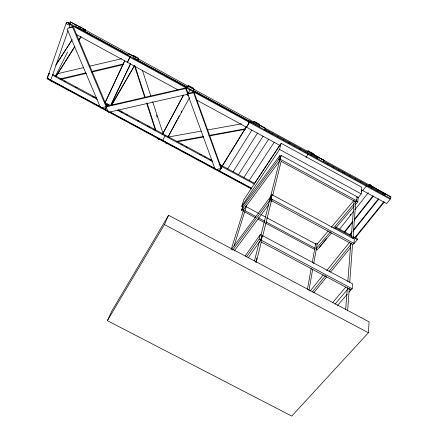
<?xml version="1.0" encoding="UTF-8"?>
<svg xmlns="http://www.w3.org/2000/svg" width="438" height="438" viewBox="0 0 438 438"><rect width="100%" height="100%" fill="white"/><g stroke="black" fill="none" stroke-linecap="round" stroke-linejoin="round"><path stroke-width="0.66" d="M361.569 189.922L386.65 203.588L390.209 199.224L390.236 198.354L69.554 23.362L67.145 22.519L69.877 23.668L70.168 24.271A2.102 0.986 21.1 0 1 67.704 24.577A2.102 0.986 21.1 0 1 66.428 22.699A2.102 0.986 21.1 0 1 69.554 23.362L69.877 23.668M382.724 194.253L382.768 193.388M368.402 332.76L369.075 321.848L168.57 215.255L111.936 310.838L107.381 320.671L291.752 416.1L368.402 332.76L164.458 224.584L168.57 215.255M377.249 191.264L377.304 190.41M371.774 188.274L371.835 187.426M347.624 310.827L349.289 288.352M349.743 282.225L352.524 244.765M352.979 238.639L355.76 201.184M345.681 309.294L347.367 287.52M347.843 281.393L350.805 243.287M351.227 237.839L354.134 200.412M366.36 184.436L366.217 186.134L362.763 190.574M354.024 243.665L357.288 239.657L357.37 238.759L353.066 236.438M260.966 241.847L351.112 289.978L352.152 288.762L352.606 283.802L262.482 235.617L261.568 236.909L260.539 240.867M355.607 204.458L357.802 201.863L358.196 197.79L361.235 193.897L361.843 187.261L281.185 143.286L243.747 199.87L241.732 206.336L242.931 206.977M360.797 182.285L360.879 181.441M353.942 243.391L354.353 239.137L271.971 194.702L271.117 195.95L270.076 199.909L352.979 244.574L353.942 243.391L270.941 198.655L271.971 194.702M281.185 161.398L355.776 201.929L356.669 200.785L357.069 196.717L281.191 155.441L280.391 156.634L279.723 159.158M355.53 202.088L356.406 201.047L356.543 199.717M355.3 179.29L355.388 178.447M349.798 176.284L349.896 175.446M344.284 173.278L344.394 172.446M338.771 170.267L338.886 169.44M333.247 167.256L333.373 166.435M327.717 164.239L327.854 163.418M308.921 290.498L312.633 269.649M313.712 263.599L317.183 244.097L328.193 231.007M307.427 289.299L311.194 268.461M312.283 262.411L315.688 243.588M316.641 158.195L316.794 157.384M52.631 81.364L51.301 81.682L51.438 80.97M311.095 155.167L311.254 154.362M308.319 153.65L306.014 157.527M305.538 152.134L305.713 151.334M299.981 149.101L300.161 148.307M294.413 146.062L294.604 145.274M256.263 262.274L261.327 241.738M262.636 236.438L271.461 200.659M272.764 195.364L281.218 161.047M84.693 31.147L85.574 29.28L83.587 29.324M254.473 260.988L259.46 241.075M260.955 235.102L279.564 160.779M288.839 143.023L289.036 142.235M248.209 257.807L260.84 239.991L262.044 235.381L260.342 234.467L245.066 256.148M260.714 241.031L261.283 240.232L262.482 235.617M255.699 262.34L256.876 257.807M232.677 250.142L270.81 198.945L271.845 194.992L231.521 249.277M246.523 256.909L259.126 239.077L260.342 234.467M279.663 160.023L281.191 155.441M281.114 156.486L279.707 155.66L278.699 159.443L241.946 209.249L243.298 210.032L280.117 160.275L280.616 158.381M283.26 139.974L283.468 139.196M241.732 206.336L279.532 149.407L281.185 143.286M277.67 136.93L277.889 136.152M272.08 133.875L272.305 133.103M243.298 210.032L243.643 208.899M243.413 211.264L241.601 210.295L242.844 207.524M241.601 210.295L243.167 205.296L279.707 155.66M266.479 130.82L266.715 130.053M369.513 185.821L369.918 184.524L370.592 185.701M234.089 245.849L246.463 206.063M231.248 249.282L243.933 208.882M255.261 124.699L255.518 123.943M47.49 77.575L66.242 22.896M67.967 30.693L51.186 79.081A2.004 1.051 20.1 0 1 48.383 79.037A2.004 1.051 20.1 0 1 47.983 77.208M70.31 21.9L85.569 29.899L70.31 21.9L68.974 23.964L70.091 24.572L69.078 27.495L73.173 26.428L106.626 106.045L106.133 106.752L100.641 107.94L67.184 29.143M249.375 122.388L249.906 120.883L259.438 126.084M105.246 110.19L105.481 109.538M355.634 238.277L356.543 235.737M133.218 55.916L133.409 55.402L138.698 58.287L137.773 60.115L133.294 58.145L134.055 56.699L138.561 58.829L138.096 59.71M222.46 165.964L219.454 171.143M220.993 168.592L221.294 167.798L193.99 92.084L188.039 93.365L187.667 94.077L215.255 169.61L220.993 168.592L193.629 92.796L193.99 92.084M368.807 186.194L369.256 185.017L369.918 184.524L370.8 186.183M369.196 186.418L369.918 184.524M100.302 106.932L47.036 78.227L49.051 73.36M48.607 75.122L49.346 73.294M313.071 154.099L313.28 153.601L308.182 150.814L307.618 151.367L259.039 124.852L259.52 124.25L254.363 121.436L253.887 122.038L193.432 89.034L193.804 88.372L188.575 85.514L188.209 86.187L138.419 59.004M307.377 152.681L308.182 150.814M124.688 60.696L105.038 102.602L110.562 105.585L130.42 63.817M105.339 102.306L124.688 61.046M105.087 109.511L107.803 104.091L106.867 106.116M127.37 62.3L130.272 56.497L127.513 62.382M108.432 111.307L105.229 109.588L106.719 106.429M107.107 105.936L107.94 104.167L107.452 104.874M129.955 57.559L130.415 56.573L129.944 57.23M259.285 124.742L259.52 124.25M110.852 105.284L130.699 63.548M254.363 121.436L253.345 123.182M55.33 76.3L67.605 51.952M193.24 90.852L193.601 90.146L192.944 91.345M76.135 25.081L75.385 26.543L84.873 31.235M78.26 28.82L78.725 27.917L128.022 54.821M80.236 26.986L79.957 27.528L80.044 27.145L81.233 27.791M390.209 199.224L186.024 87.819L106.609 106.177L106.122 106.883L108.482 112.309L187.809 94.241L188.181 93.529L186.024 87.819L70.091 24.572M190.393 89.303L188.039 93.365M165.465 135.211L162.607 140.505M127.535 55.002L128.296 53.556L136.218 57.548M129.911 57.537L130.415 56.573M187.546 87.748L187.918 87.047M168.011 137.05L176.963 120.116M177.604 118.906L179.202 115.895M181.118 112.276L181.759 111.066M249.622 121.578L193.311 90.896L194.078 89.462L193.53 88.837L193.804 88.372M187.809 94.241L185.646 88.525L186.024 87.819M162.607 134.083L183.44 95.123M188.575 85.514L187.617 87.786L188.318 86.001M162.624 133.935L183.582 95.095M159.662 139.235L158.392 139.492L158.72 138.895M187.327 94.975L187.847 94.022M168.066 136.87L189.561 97.586M253.465 122.678L253.941 121.813L265.576 128.493L264.798 129.905M259.192 126.845L259.969 125.427M162.399 140.987L162.799 140.428M317.681 158.759L318.47 157.362L324.01 160.385L323.222 161.781M168.241 143.44L166.232 143.806L166.571 143.215L251.538 189.019M384.706 195.332L385.5 193.952L390.964 196.936L390.17 198.315M111.214 105.624L134.231 65.979M137.663 60.066L138.698 58.287M111.679 105.065L134.461 65.82M133.136 55.872L133.409 55.402M107.381 320.671L164.458 224.584M222.066 166.007L246.337 126.664M248.839 122.618L249.906 120.883M246.331 126.993L219.318 171.072M248.987 122.695L249.644 121.633M246.419 127.173L249.78 121.709L246.561 127.25M227.722 168.8L251.927 130.042M55.73 76.53L74.646 46.581M78.648 40.247L80.827 36.792M84.468 31.032L85.574 29.28M56.015 76.568L74.953 46.57M78.96 40.225L81.145 36.765M233.109 171.707L257.511 133.086M56.573 64.008L72.171 39.513M238.491 174.614L263.09 136.125M243.862 177.51L268.658 139.164M55.697 65.153L62.311 55.002M62.377 54.898L71.509 40.871M249.233 180.412L274.226 142.197M279.783 145.224L254.598 183.303L219.92 164.595M270.076 199.909L270.941 198.655M127.392 54.925L127.863 54.274M234.177 250.947L268.773 204.65M270.81 201.923L272.365 199.838L270.81 198.945M361.164 191.871L362.423 190.256M319.154 247.875L326.294 238.721M349.995 215.239L350.833 214.166M339.62 229.184L353.537 211.477M354.807 209.868L368.303 192.693M344.323 231.976L352.782 221.321M354.046 219.723L373.077 195.737M344.887 232.025L352.951 221.869M354.227 220.265L373.329 196.202M357.069 196.717L356.811 197.045L358.196 197.79M349.568 234.806L352.125 231.625M353.4 230.032L378.509 198.699M350.148 234.861L351.856 232.731M353.137 231.133L378.777 199.17M310.016 291.259L323.249 274.883M326.666 270.657L349.289 242.663M354.807 237.637L383.94 201.661M355.399 237.697L384.219 202.137M312.245 292.015L325.587 275.568M329.031 271.325L351.418 243.742M313.805 292.704L326.721 276.838M330.591 272.08L350.827 247.218M331.276 227.344L353.729 200.648M316.033 248.861L330.515 231.713M333.586 228.072L354.211 203.648M331.457 232.989L316.97 250.109L316.083 249.6M334.971 228.839L354.293 206.013M332.617 302.674L345.757 287.131M230.53 177.697L230.979 177.171M230.596 177.735L231.045 177.204M334.955 304.202L347.723 289.179M337.539 305.543L347.241 294.183M349.009 292.119L350.772 290.055L348.686 288.943M47.036 78.227L47.622 77.564M67.545 28.355L72.599 27.036L73.173 26.428M313.28 153.601L312.88 153.99L324.01 160.385M59.935 78.966L85.81 72.85M91.777 71.438L123.62 63.915M61.276 79.322L86.56 73.338M91.887 72.078L123.155 64.676M57.717 73.644L83.702 67.578M89.697 66.176L121.676 58.708M106.122 106.883L185.646 88.525M187.667 94.077L193.629 92.796M176.952 141.846L203.763 136.935M209.797 135.829L245.318 129.325M176.514 141.397L203.429 136.475M208.811 135.49L245.822 128.723M168.395 137.023L201.223 131.104M207.256 130.02L241.426 123.861M69.248 23.685L70.085 23.98M69.062 23.882L70.168 24.271L69.111 23.827M259.126 239.077L260.84 239.991M261.283 240.232L352.152 288.762M166.571 143.215L47.359 78.999L47.49 78.282L100.34 106.763M242.323 209.216L243.495 209.846M244.672 210.475L255.852 216.471M258.256 217.763L264.864 221.305M266.063 221.946L315.316 248.362M244.618 211.91L255.464 217.73M257.873 219.022L264.503 222.575M265.707 223.221L314.517 249.386M245.789 206.473L258.935 213.53M260.73 214.494L265.516 217.062M266.709 217.702L315.743 244.021A0.788 0.602 11.3 0 0 315.886 244.19M52.631 74.323L96.699 98.101M118.359 109.79L212.101 160.374M335.524 226.972L351.314 235.491M64.364 81.074L65.558 81.72M75.697 87.189L76.891 87.835M92.402 96.201L94.789 97.488M120.001 111.093L122.405 112.391M126.002 114.329L127.201 114.98M137.406 120.483L138.605 121.129M147.606 125.985L150.004 127.283M153.607 129.226L154.806 129.872M181.266 144.151L182.471 144.797M186.084 146.746L187.289 147.398M199.936 154.225L201.141 154.871M204.754 156.82L205.959 157.472M209.572 159.421L210.777 160.073M219.81 164.945L221.617 165.92M52.522 75.232L97.367 99.431M105.744 103.948L108.892 105.646M117.264 110.162L212.414 161.496M220.621 165.925L254.5 184.206M335.415 227.859L351.375 236.471M352.557 237.106L357.288 239.657M102.733 108.055L108.224 111.017M110.031 111.991L113.645 113.935M114.849 114.586L215.135 168.63M216.328 169.276L233.131 178.332M233.657 178.611L251.686 188.329M101.501 107.578L105.229 109.588M109.56 111.92L251.658 188.499M76.628 34.651L177.719 89.741M186.249 94.384L188.406 95.561M196.919 100.198L279.92 145.432M279.532 149.407L361.235 193.897M280.194 159.224L356.669 200.785M193.53 88.837L188.318 85.99L187.612 87.299L135.364 58.829M256.23 123.062L265.576 128.493M309.896 152.358L311.593 153.284M82.415 28.437L84.195 29.406M85.383 30.058L132.544 55.801M312.71 154.149L369.256 185.017M369.814 185.318L374.348 187.792M128.296 53.556L134.055 56.699M188.389 86.357L194.078 89.462M265.039 129.139L317.9 157.987M323.43 161.009L384.953 194.581M193.459 90.535L251.927 122.437M268.445 131.449L269.633 132.101M289.315 142.843L290.504 143.494M342.275 171.745L343.474 172.397M76.3 26.997L127.425 54.898M133.738 58.342L187.617 87.742M390.964 196.936L369.223 184.743L385.5 193.952M307.635 151.121L318.47 157.362M356.406 201.047L357.802 201.863M278.699 159.443L280.117 160.275M315.765 244.059L315.683 243.906A0.788 0.602 11.3 0 1 316.176 243.216A0.788 0.602 11.3 0 1 317.15 243.61A0.788 0.602 11.3 0 1 316.833 244.366M72.599 27.036L106.133 106.752M50.852 80.488L51.301 81.682M142.29 69.998L150.771 95.922M152.676 101.758L163.062 133.513M156.514 115.09L157.143 117.023M135.063 66.061L145.159 97.143M147.053 102.974L155.884 130.174M134.439 65.7L144.737 97.417M146.626 103.242L155.452 130.431M157.976 138.2L158.392 139.492M165.674 141.956L166.232 143.806M246.359 205.575A0.788 0.619 17.5 0 1 245.948 206.468"/></g></svg>
